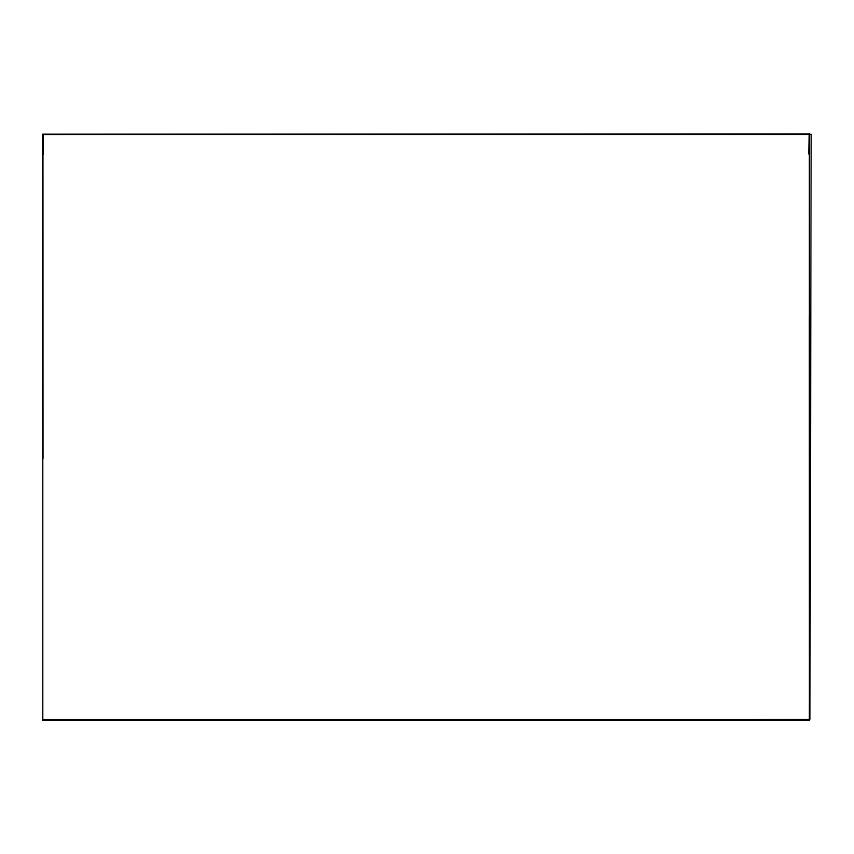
<?xml version="1.0" encoding="UTF-8"?>
<svg xmlns="http://www.w3.org/2000/svg" width="854" height="854" viewBox="0 0 854 854"><rect width="100%" height="100%" fill="white"/><g stroke="black" fill="none" stroke-linecap="round" stroke-linejoin="round"><path stroke-width="1.28" d="M808.77 154.03L809.432 134.057L42.7 134.398L42.7 719.943L809.571 719.943L809.571 317.047M42.839 458.619L42.7 134.398L811.3 134.398L809.571 719.612L42.7 719.943M42.7 719.612L809.571 719.612L809.432 134.057M42.7 134.398L43.362 154.403"/></g></svg>
